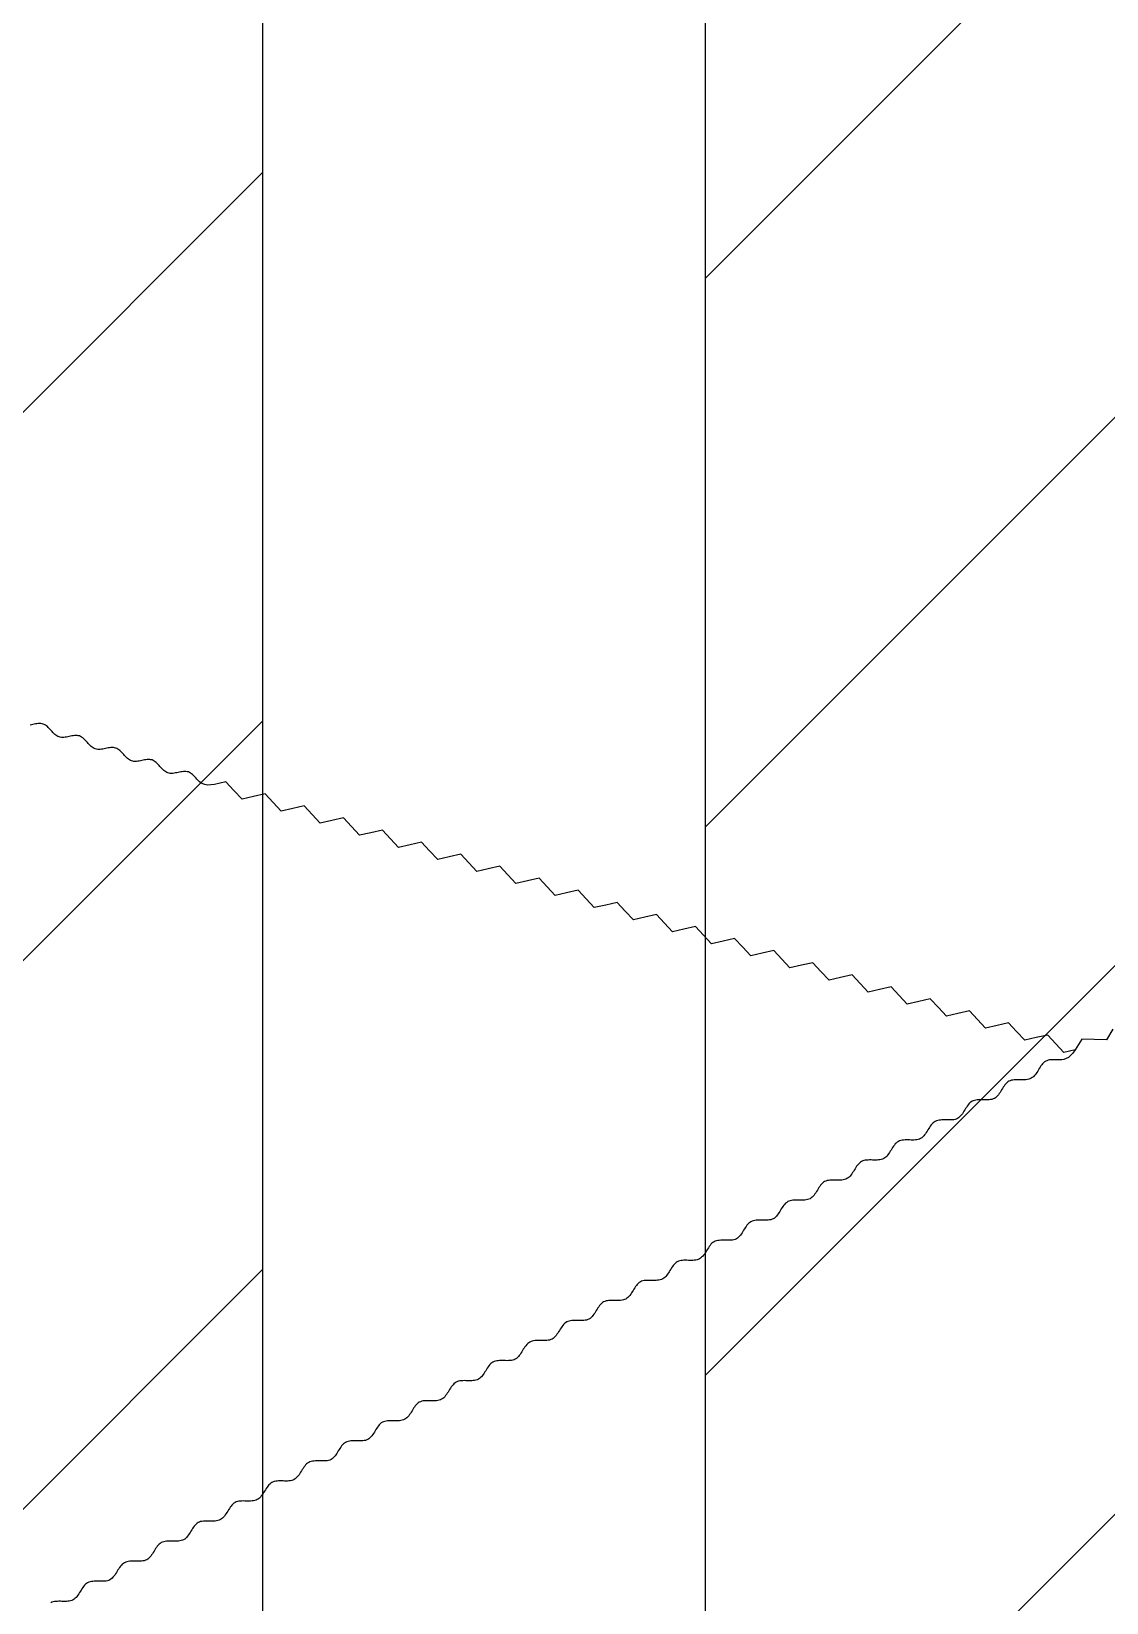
# Model space of a CAD drawing. Header units: metres. Extents: x 511779 to 512620, y 196282 to 196876.
# Drawn here: x 512560.16 to 512563.63, y 196415.15 to 196420.21 of the extents above; entities that cross this region are included whole.
import ezdxf

# ---------------------------------------------------------------- set-up
doc = ezdxf.new("R2010")
doc.units = ezdxf.units.M
doc.header["$MEASUREMENT"] = 0
doc.layers.get('0').update_dxf_attribs({"linetype": 'CONTINUOUS'})
doc.layers.add('KOP', color=7, linetype='CONTINUOUS')
doc.layers.add('sungai', color=45, linetype='CONTINUOUS')

msp = doc.modelspace()

# ---------------------------------------------------------------- hatches: boundary and pattern name
at = {"layer": 'KOP', "ltscale": 0.5}
h = msp.add_hatch(dxfattribs=at)
h.set_pattern_fill('ANSI31', color=1, scale=10, style=0)
h.set_pattern_definition([(45, (71.4876, 0), (-0.8838834765, 0.8838834765), [])])
edge = h.paths.add_edge_path(flags=16)
edge.add_arc((512532.4233, 196433.4781), 3.057, 0, 360)
h.paths.add_polyline_path([(512523.8585, 196440.9504), (512543.8085, 196440.9504), (512543.8085, 196423.8504), (512523.8585, 196423.8504)])
h.paths.add_polyline_path([(512542.3835, 196440.9504), (512562.3335, 196440.9504), (512562.3335, 196423.8504), (512542.3835, 196423.8504)])
edge = h.paths.add_edge_path(flags=16)
edge.add_arc((512551.9548, 196433.4781), 3.057, 0, 360)
h.paths.add_polyline_path([(512560.9085, 196440.9504), (512580.8585, 196440.9504), (512580.8585, 196423.8504), (512560.9085, 196423.8504)])
edge = h.paths.add_edge_path(flags=16)
edge.add_arc((512570.1256, 196433.4781), 3.057, 0, 360)
h.paths.add_polyline_path([(512579.4335, 196425.2754), (512599.3835, 196425.2754), (512599.3835, 196408.1754), (512579.4335, 196408.1754)])
edge = h.paths.add_edge_path(flags=16)
edge.add_arc((512589.1438, 196417.6648), 3.057, 0, 360)
h.paths.add_polyline_path([(512560.9085, 196425.2754), (512580.8585, 196425.2754), (512580.8585, 196408.1754), (512560.9085, 196408.1754)])
h.paths.add_polyline_path([(512542.3835, 196425.2754), (512562.3335, 196425.2754), (512562.3335, 196408.1754), (512542.3835, 196408.1754)])
h.paths.add_polyline_path([(512523.8585, 196425.2754), (512543.8085, 196425.2754), (512543.8085, 196408.1754), (512523.8585, 196408.1754)])
h.paths.add_polyline_path([(512505.3335, 196425.2754), (512525.2835, 196425.2754), (512525.2835, 196408.1754), (512505.3335, 196408.1754)])
h.paths.add_polyline_path([(512523.8585, 196409.6004), (512543.8085, 196409.6004), (512543.8085, 196392.5004), (512523.8585, 196392.5004)])
h.paths.add_polyline_path([(512505.3335, 196409.6004), (512525.2835, 196409.6004), (512525.2835, 196392.5004), (512505.3335, 196392.5004)])
h.paths.add_polyline_path([(512542.3835, 196409.6004), (512562.3335, 196409.6004), (512562.3335, 196392.5004), (512542.3835, 196392.5004)])
h.paths.add_polyline_path([(512560.9085, 196409.6004), (512580.8585, 196409.6004), (512580.8585, 196392.5004), (512560.9085, 196392.5004)])
h.paths.add_polyline_path([(512579.4335, 196409.6004), (512599.3835, 196409.6004), (512599.3835, 196392.5004), (512579.4335, 196392.5004)])
h.paths.add_polyline_path([(512597.9585, 196393.9254), (512617.9085, 196393.9254), (512617.9085, 196376.8254), (512597.9585, 196376.8254)])
h.paths.add_polyline_path([(512579.4335, 196393.9254), (512599.3835, 196393.9254), (512599.3835, 196376.8254), (512579.4335, 196376.8254)])
h.paths.add_polyline_path([(512560.9085, 196393.9254), (512580.8585, 196393.9254), (512580.8585, 196376.8254), (512560.9085, 196376.8254)])
h.paths.add_polyline_path([(512542.3835, 196393.9254), (512562.3335, 196393.9254), (512562.3335, 196376.8254), (512542.3835, 196376.8254)])
h.paths.add_polyline_path([(512523.8585, 196393.9254), (512543.8085, 196393.9254), (512543.8085, 196376.8254), (512523.8585, 196376.8254)])
edge = h.paths.add_edge_path(flags=16)
edge.add_arc((512571.0155, 196385.1874), 3.057, 0, 360)
edge = h.paths.add_edge_path(flags=16)
edge.add_arc((512551.7902, 196384.481), 3.057, 0, 360)
edge = h.paths.add_edge_path(flags=16)
edge.add_arc((512532.9877, 196384.481), 3.057, 0, 360)
edge = h.paths.add_edge_path(flags=16)
edge.add_arc((512533.8992, 196400.4208), 3.057, 0, 360)
edge = h.paths.add_edge_path(flags=16)
edge.add_arc((512514.3971, 196399.6911), 3.057, 0, 360)
edge = h.paths.add_edge_path(flags=16)
edge.add_arc((512515.1553, 196416.9261), 3.057, 0, 360)
edge = h.paths.add_edge_path(flags=16)
edge.add_arc((512533.5705, 196417.021), 3.057, 0, 360)
edge = h.paths.add_edge_path(flags=16)
edge.add_arc((512552.1483, 196417.1058), 3.057, 0, 360)
edge = h.paths.add_edge_path(flags=16)
edge.add_arc((512552.9492, 196400.5565), 3.057, 0, 360)
edge = h.paths.add_edge_path(flags=16)
edge.add_arc((512570.3514, 196400.5565), 3.057, 0, 360)
edge = h.paths.add_edge_path(flags=16)
edge.add_arc((512570.2939, 196416.8525), 3.057, 0, 360)
edge = h.paths.add_edge_path(flags=16)
edge.add_arc((512589.2652, 196401.2038), 3.057, 0, 360)
edge = h.paths.add_edge_path(flags=16)
edge.add_arc((512589.7985, 196384.821), 3.057, 0, 360)
edge = h.paths.add_edge_path(flags=16)
edge.add_arc((512608.2133, 196384.9436), 3.057, 0, 360)

# ---------------------------------------------------------------- linework, layer by layer
at = {"color": 5, "linetype": 'Continuous', "lineweight": -3}
for points in [[(512542.3835, 196425.2754), (512562.3335, 196425.2754), (512562.3335, 196408.1754), (512542.3835, 196408.1754)], [(512560.9085, 196425.2754), (512580.8585, 196425.2754), (512580.8585, 196408.1754), (512560.9085, 196408.1754)]]:
    msp.add_lwpolyline(points, close=True, dxfattribs=at)
at = {"layer": 'sungai', "color": 43, "lineweight": -3, "ltscale": 30}
for points in [[(512560.7522, 196417.7875), (512560.7402, 196417.7857), (512560.7301, 196417.7855), (512560.7216, 196417.7868), (512560.7146, 196417.7892), (512560.7087, 196417.7924), (512560.7038, 196417.7962), (512560.6995, 196417.8004), (512560.6957, 196417.8046), (512560.6921, 196417.8086), (512560.6886, 196417.8124), (512560.6852, 196417.8159), (512560.6819, 196417.8191), (512560.6786, 196417.8219), (512560.6752, 196417.8243), (512560.6718, 196417.8262), (512560.6682, 196417.8277), (512560.6645, 196417.8286), (512560.6606, 196417.8291), (512560.6565, 196417.8292), (512560.6524, 196417.829), (512560.6482, 196417.8285), (512560.6439, 196417.8278), (512560.6396, 196417.827), (512560.6352, 196417.8261), (512560.6309, 196417.8252), (512560.6266, 196417.8244), (512560.6223, 196417.8237), (512560.6181, 196417.8232), (512560.6139, 196417.8229), (512560.6099, 196417.823), (512560.606, 196417.8235), (512560.6023, 196417.8245), (512560.5987, 196417.8259), (512560.5953, 196417.8279), (512560.592, 196417.8302), (512560.5888, 196417.8328), (512560.5857, 196417.8357), (512560.5827, 196417.8389), (512560.5797, 196417.8421), (512560.5768, 196417.8454), (512560.5738, 196417.8487), (512560.5708, 196417.8519), (512560.5678, 196417.8551), (512560.5647, 196417.858), (512560.5615, 196417.8606), (512560.5582, 196417.8629), (512560.5548, 196417.8649), (512560.5512, 196417.8663), (512560.5475, 196417.8673), (512560.5436, 196417.8678), (512560.5396, 196417.8679), (512560.5354, 196417.8676), (512560.5312, 196417.8671), (512560.5269, 196417.8664), (512560.5226, 196417.8656), (512560.5183, 196417.8647), (512560.5139, 196417.8638), (512560.5096, 196417.863), (512560.5053, 196417.8623), (512560.5011, 196417.8618), (512560.497, 196417.8616), (512560.4929, 196417.8617), (512560.489, 196417.8622), (512560.4853, 196417.8631), (512560.4817, 196417.8646), (512560.4783, 196417.8665), (512560.475, 196417.8688), (512560.4718, 196417.8715), (512560.4688, 196417.8744), (512560.4657, 196417.8775), (512560.4627, 196417.8807), (512560.4598, 196417.884), (512560.4568, 196417.8873), (512560.4538, 196417.8906), (512560.4508, 196417.8937), (512560.4477, 196417.8966), (512560.4445, 196417.8992), (512560.4412, 196417.9016), (512560.4378, 196417.9035), (512560.4343, 196417.9049), (512560.4305, 196417.9059), (512560.4266, 196417.9064), (512560.4226, 196417.9065), (512560.4185, 196417.9062), (512560.4143, 196417.9058), (512560.41, 196417.9051), (512560.4056, 196417.9042), (512560.4013, 196417.9033), (512560.3969, 196417.9024), (512560.3926, 196417.9016), (512560.3883, 196417.9009), (512560.3841, 196417.9004), (512560.38, 196417.9002), (512560.376, 196417.9003), (512560.3721, 196417.9008), (512560.3683, 196417.9017), (512560.3648, 196417.9032), (512560.3613, 196417.9051), (512560.3581, 196417.9074), (512560.3549, 196417.9101), (512560.3518, 196417.913), (512560.3488, 196417.9161), (512560.3458, 196417.9193), (512560.3428, 196417.9227), (512560.3398, 196417.926), (512560.3369, 196417.9292), (512560.3338, 196417.9323), (512560.3307, 196417.9352), (512560.3276, 196417.9379), (512560.3243, 196417.9402), (512560.3209, 196417.9421), (512560.3173, 196417.9436), (512560.3135, 196417.9445), (512560.3097, 196417.945), (512560.3056, 196417.9451), (512560.3015, 196417.9449), (512560.2973, 196417.9444), (512560.293, 196417.9437), (512560.2887, 196417.9429), (512560.2843, 196417.942), (512560.28, 196417.9411), (512560.2756, 196417.9402), (512560.2714, 196417.9395), (512560.2671, 196417.9391), (512560.263, 196417.9388), (512560.259, 196417.9389), (512560.2551, 196417.9394), (512560.2514, 196417.9404), (512560.2478, 196417.9418), (512560.2444, 196417.9437), (512560.2411, 196417.9461), (512560.2379, 196417.9487), (512560.2348, 196417.9516), (512560.2318, 196417.9547), (512560.2288, 196417.958), (512560.2258, 196417.9613), (512560.2229, 196417.9646), (512560.2199, 196417.9678), (512560.2169, 196417.9709), (512560.2138, 196417.9738), (512560.2106, 196417.9765), (512560.2073, 196417.9788), (512560.2039, 196417.9807), (512560.2003, 196417.9822), (512560.1966, 196417.9831), (512560.1927, 196417.9836), (512560.1887, 196417.9837), (512560.1845, 196417.9835), (512560.1803, 196417.983), (512560.176, 196417.9823), (512560.1717, 196417.9815), (512560.1674, 196417.9806), (512560.163, 196417.9797), (512560.1587, 196417.9789)], [(512563.6477, 196416.9986), (512563.627, 196416.9646), (512563.5872, 196416.9656), (512563.5475, 196416.9665), (512563.5268, 196416.9325), (512563.4897, 196416.924), (512563.4638, 196416.952), (512563.4378, 196416.9799), (512563.4007, 196416.9714), (512563.3636, 196416.9629), (512563.3376, 196416.9908), (512563.3117, 196417.0187), (512563.2746, 196417.0102), (512563.2374, 196417.0018), (512563.2115, 196417.0297), (512563.1856, 196417.0576), (512563.1485, 196417.0491), (512563.1113, 196417.0406), (512563.0854, 196417.0685), (512563.0595, 196417.0965), (512563.0223, 196417.088), (512562.9852, 196417.0795), (512562.9593, 196417.1074), (512562.9334, 196417.1353), (512562.8962, 196417.1268), (512562.8591, 196417.1183), (512562.8332, 196417.1463), (512562.8072, 196417.1742), (512562.7701, 196417.1657), (512562.733, 196417.1572), (512562.707, 196417.1851), (512562.6811, 196417.213), (512562.644, 196417.2046), (512562.6068, 196417.1961), (512562.5809, 196417.224), (512562.555, 196417.2519), (512562.5179, 196417.2434), (512562.4807, 196417.2349), (512562.4548, 196417.2628), (512562.4289, 196417.2908), (512562.3917, 196417.2823), (512562.3546, 196417.2738), (512562.3287, 196417.3017), (512562.3028, 196417.3296), (512562.2656, 196417.3211), (512562.2285, 196417.3126), (512562.2026, 196417.3406), (512562.1766, 196417.3685), (512562.1395, 196417.36), (512562.1024, 196417.3515), (512562.0765, 196417.3794), (512562.0505, 196417.4073), (512562.0134, 196417.3989), (512561.9763, 196417.3904), (512561.9503, 196417.4183), (512561.9244, 196417.4462), (512561.8873, 196417.4377), (512561.8501, 196417.4292), (512561.8242, 196417.4571), (512561.7983, 196417.4851), (512561.7612, 196417.4766), (512561.724, 196417.4681), (512561.6981, 196417.496), (512561.6722, 196417.5239), (512561.635, 196417.5154), (512561.5979, 196417.5069), (512561.572, 196417.5349), (512561.5461, 196417.5628), (512561.5089, 196417.5543), (512561.4718, 196417.5458), (512561.4459, 196417.5737), (512561.4199, 196417.6016), (512561.3828, 196417.5932), (512561.3457, 196417.5847), (512561.3197, 196417.6126), (512561.2938, 196417.6405), (512561.2567, 196417.632), (512561.2195, 196417.6235), (512561.1936, 196417.6514), (512561.1677, 196417.6794), (512561.1306, 196417.6709), (512561.0934, 196417.6624), (512561.0675, 196417.6903), (512561.0416, 196417.7182), (512561.0044, 196417.7097), (512560.9673, 196417.7012), (512560.9414, 196417.7292), (512560.9155, 196417.7571), (512560.8783, 196417.7486), (512560.8412, 196417.7401), (512560.8153, 196417.768), (512560.7893, 196417.7959), (512560.7522, 196417.7875)], [(512563.5268, 196416.9325), (512563.5192, 196416.9216), (512563.5117, 196416.9134), (512563.5044, 196416.9075), (512563.4972, 196416.9037), (512563.4902, 196416.9014), (512563.4834, 196416.9003), (512563.4769, 196416.9), (512563.4707, 196416.9001), (512563.4647, 196416.9003), (512563.4591, 196416.9003), (512563.4538, 196416.9002), (512563.4487, 196416.9), (512563.444, 196416.8994), (512563.4395, 196416.8985), (512563.4354, 196416.8972), (512563.4315, 196416.8955), (512563.4279, 196416.8932), (512563.4246, 196416.8904), (512563.4215, 196416.8873), (512563.4186, 196416.8838), (512563.4158, 196416.8801), (512563.4132, 196416.8761), (512563.4106, 196416.872), (512563.408, 196416.8679), (512563.4055, 196416.8637), (512563.4029, 196416.8596), (512563.4002, 196416.8557), (512563.3975, 196416.8519), (512563.3946, 196416.8485), (512563.3915, 196416.8453), (512563.3881, 196416.8426), (512563.3846, 196416.8403), (512563.3807, 196416.8385), (512563.3766, 196416.8372), (512563.3723, 196416.8363), (512563.3678, 196416.8358), (512563.3631, 196416.8355), (512563.3584, 196416.8354), (512563.3535, 196416.8354), (512563.3487, 196416.8356), (512563.3438, 196416.8357), (512563.339, 196416.8357), (512563.3342, 196416.8356), (512563.3295, 196416.8353), (512563.325, 196416.8348), (512563.3207, 196416.8339), (512563.3166, 196416.8326), (512563.3127, 196416.8308), (512563.3092, 196416.8285), (512563.3059, 196416.8258), (512563.3028, 196416.8226), (512563.2998, 196416.8192), (512563.2971, 196416.8154), (512563.2944, 196416.8115), (512563.2918, 196416.8074), (512563.2893, 196416.8032), (512563.2867, 196416.7991), (512563.2841, 196416.795), (512563.2815, 196416.791), (512563.2787, 196416.7873), (512563.2758, 196416.7838), (512563.2727, 196416.7807), (512563.2694, 196416.7779), (512563.2658, 196416.7756), (512563.262, 196416.7739), (512563.2578, 196416.7726), (512563.2535, 196416.7717), (512563.249, 196416.7711), (512563.2444, 196416.7708), (512563.2396, 196416.7707), (512563.2348, 196416.7708), (512563.2299, 196416.7709), (512563.225, 196416.771), (512563.2202, 196416.7711), (512563.2154, 196416.771), (512563.2108, 196416.7707), (512563.2063, 196416.7701), (512563.2019, 196416.7692), (512563.1978, 196416.7679), (512563.194, 196416.7662), (512563.1904, 196416.7639), (512563.1871, 196416.7611), (512563.184, 196416.758), (512563.1811, 196416.7545), (512563.1783, 196416.7508), (512563.1756, 196416.7468), (512563.1731, 196416.7427), (512563.1705, 196416.7386), (512563.168, 196416.7344), (512563.1654, 196416.7303), (512563.1627, 196416.7264), (512563.1599, 196416.7226), (512563.157, 196416.7192), (512563.1539, 196416.716), (512563.1506, 196416.7133), (512563.147, 196416.711), (512563.1432, 196416.7092), (512563.1391, 196416.7079), (512563.1348, 196416.707), (512563.1302, 196416.7065), (512563.1256, 196416.7062), (512563.1208, 196416.7061), (512563.116, 196416.7061), (512563.1111, 196416.7063), (512563.1063, 196416.7064), (512563.1014, 196416.7064), (512563.0967, 196416.7063), (512563.092, 196416.706), (512563.0875, 196416.7055), (512563.0832, 196416.7046), (512563.0791, 196416.7033), (512563.0752, 196416.7015), (512563.0716, 196416.6992), (512563.0683, 196416.6965), (512563.0652, 196416.6934), (512563.0623, 196416.6899), (512563.0595, 196416.6861), (512563.0569, 196416.6822), (512563.0543, 196416.6781), (512563.0517, 196416.6739), (512563.0492, 196416.6698), (512563.0466, 196416.6657), (512563.0439, 196416.6617), (512563.0412, 196416.658), (512563.0383, 196416.6545), (512563.0352, 196416.6514), (512563.0318, 196416.6486), (512563.0283, 196416.6463), (512563.0244, 196416.6446), (512563.0203, 196416.6433), (512563.016, 196416.6424), (512563.0115, 196416.6418), (512563.0068, 196416.6415), (512563.0021, 196416.6415), (512562.9972, 196416.6415), (512562.9924, 196416.6416), (512562.9875, 196416.6417), (512562.9826, 196416.6418), (512562.9779, 196416.6417), (512562.9732, 196416.6414), (512562.9687, 196416.6408), (512562.9644, 196416.6399), (512562.9603, 196416.6386), (512562.9564, 196416.6369), (512562.9529, 196416.6346), (512562.9496, 196416.6318), (512562.9465, 196416.6287), (512562.9435, 196416.6252), (512562.9408, 196416.6215), (512562.9381, 196416.6175), (512562.9355, 196416.6134), (512562.933, 196416.6093), (512562.9304, 196416.6051), (512562.9278, 196416.601), (512562.9252, 196416.5971), (512562.9224, 196416.5933), (512562.9195, 196416.5899), (512562.9164, 196416.5867), (512562.9131, 196416.584), (512562.9095, 196416.5817), (512562.9056, 196416.5799), (512562.9015, 196416.5786), (512562.8972, 196416.5777), (512562.8927, 196416.5772), (512562.8881, 196416.5769), (512562.8833, 196416.5768), (512562.8785, 196416.5768), (512562.8736, 196416.577), (512562.8687, 196416.5771), (512562.8639, 196416.5771), (512562.8591, 196416.577), (512562.8545, 196416.5767), (512562.85, 196416.5762), (512562.8456, 196416.5753), (512562.8415, 196416.574), (512562.8377, 196416.5722), (512562.8341, 196416.5699), (512562.8308, 196416.5672), (512562.8277, 196416.5641), (512562.8248, 196416.5606), (512562.822, 196416.5568), (512562.8193, 196416.5529), (512562.8168, 196416.5488), (512562.8142, 196416.5446), (512562.8117, 196416.5405), (512562.8091, 196416.5364), (512562.8064, 196416.5324), (512562.8036, 196416.5287), (512562.8007, 196416.5252), (512562.7976, 196416.5221), (512562.7943, 196416.5193), (512562.7907, 196416.517), (512562.7869, 196416.5153), (512562.7828, 196416.514), (512562.7784, 196416.5131), (512562.7739, 196416.5125), (512562.7693, 196416.5122), (512562.7645, 196416.5122), (512562.7597, 196416.5122), (512562.7548, 196416.5123), (512562.7499, 196416.5124), (512562.7451, 196416.5125), (512562.7403, 196416.5124), (512562.7357, 196416.5121), (512562.7312, 196416.5115), (512562.7269, 196416.5106), (512562.7228, 196416.5093), (512562.7189, 196416.5076), (512562.7153, 196416.5053), (512562.712, 196416.5026), (512562.7089, 196416.4994), (512562.706, 196416.4959), (512562.7032, 196416.4922), (512562.7006, 196416.4882), (512562.698, 196416.4841), (512562.6954, 196416.48), (512562.6929, 196416.4758), (512562.6903, 196416.4717), (512562.6876, 196416.4678), (512562.6849, 196416.464), (512562.682, 196416.4606), (512562.6789, 196416.4574), (512562.6755, 196416.4547), (512562.672, 196416.4524), (512562.6681, 196416.4506), (512562.664, 196416.4493), (512562.6597, 196416.4484), (512562.6552, 196416.4479), (512562.6505, 196416.4476), (512562.6458, 196416.4475), (512562.6409, 196416.4475), (512562.636, 196416.4477), (512562.6312, 196416.4478), (512562.6263, 196416.4478), (512562.6216, 196416.4477), (512562.6169, 196416.4474), (512562.6124, 196416.4469), (512562.6081, 196416.446), (512562.604, 196416.4447), (512562.6001, 196416.4429), (512562.5966, 196416.4406), (512562.5932, 196416.4379), (512562.5902, 196416.4348), (512562.5872, 196416.4313), (512562.5845, 196416.4275), (512562.5818, 196416.4236), (512562.5792, 196416.4195), (512562.5767, 196416.4153), (512562.5741, 196416.4112), (512562.5715, 196416.4071), (512562.5689, 196416.4031), (512562.5661, 196416.3994), (512562.5632, 196416.3959), (512562.5601, 196416.3928), (512562.5568, 196416.39), (512562.5532, 196416.3877), (512562.5493, 196416.386), (512562.5452, 196416.3847), (512562.5409, 196416.3838), (512562.5364, 196416.3832), (512562.5318, 196416.3829), (512562.527, 196416.3829), (512562.5222, 196416.3829), (512562.5173, 196416.383), (512562.5124, 196416.3831), (512562.5076, 196416.3832), (512562.5028, 196416.3831), (512562.4982, 196416.3828), (512562.4937, 196416.3822), (512562.4893, 196416.3813), (512562.4852, 196416.38), (512562.4814, 196416.3783), (512562.4778, 196416.376), (512562.4745, 196416.3733), (512562.4714, 196416.3701), (512562.4685, 196416.3666), (512562.4657, 196416.3629), (512562.463, 196416.3589), (512562.4604, 196416.3548), (512562.4579, 196416.3507), (512562.4553, 196416.3465), (512562.4528, 196416.3424), (512562.4501, 196416.3385), (512562.4473, 196416.3347), (512562.4444, 196416.3313), (512562.4413, 196416.3281), (512562.438, 196416.3254), (512562.4344, 196416.3231), (512562.4306, 196416.3213), (512562.4265, 196416.32), (512562.4221, 196416.3191), (512562.4176, 196416.3186), (512562.413, 196416.3183), (512562.4082, 196416.3182), (512562.4034, 196416.3182), (512562.3985, 196416.3184), (512562.3936, 196416.3185), (512562.3888, 196416.3185), (512562.384, 196416.3184), (512562.3794, 196416.3181), (512562.3749, 196416.3176), (512562.3706, 196416.3167), (512562.3665, 196416.3154), (512562.3626, 196416.3136), (512562.359, 196416.3114), (512562.3557, 196416.3086), (512562.3526, 196416.3055), (512562.3497, 196416.302), (512562.3469, 196416.2982), (512562.3443, 196416.2943), (512562.3417, 196416.2902), (512562.3391, 196416.286), (512562.3366, 196416.2819), (512562.334, 196416.2778), (512562.3313, 196416.2738), (512562.3286, 196416.2701), (512562.3256, 196416.2666), (512562.3225, 196416.2635), (512562.3192, 196416.2607), (512562.3157, 196416.2584), (512562.3118, 196416.2567), (512562.3077, 196416.2554), (512562.3034, 196416.2545), (512562.2989, 196416.2539), (512562.2942, 196416.2536), (512562.2895, 196416.2536), (512562.2846, 196416.2536), (512562.2797, 196416.2537), (512562.2749, 196416.2538), (512562.27, 196416.2539), (512562.2653, 196416.2538), (512562.2606, 196416.2535), (512562.2561, 196416.2529), (512562.2518, 196416.252), (512562.2477, 196416.2507), (512562.2438, 196416.249), (512562.2403, 196416.2467), (512562.2369, 196416.244), (512562.2338, 196416.2408), (512562.2309, 196416.2373), (512562.2282, 196416.2336), (512562.2255, 196416.2296), (512562.2229, 196416.2255), (512562.2204, 196416.2214), (512562.2178, 196416.2172), (512562.2152, 196416.2132), (512562.2126, 196416.2092), (512562.2098, 196416.2055), (512562.2069, 196416.202), (512562.2038, 196416.1988), (512562.2005, 196416.1961), (512562.1969, 196416.1938), (512562.193, 196416.192), (512562.1889, 196416.1907), (512562.1846, 196416.1898), (512562.1801, 196416.1893), (512562.1754, 196416.189), (512562.1707, 196416.1889), (512562.1658, 196416.189), (512562.161, 196416.1891), (512562.1561, 196416.1892), (512562.1513, 196416.1892), (512562.1465, 196416.1891), (512562.1419, 196416.1888), (512562.1373, 196416.1883), (512562.133, 196416.1874), (512562.1289, 196416.1861), (512562.1251, 196416.1843), (512562.1215, 196416.1821), (512562.1182, 196416.1793), (512562.1151, 196416.1762), (512562.1122, 196416.1727), (512562.1094, 196416.1689), (512562.1067, 196416.165), (512562.1041, 196416.1609), (512562.1016, 196416.1567), (512562.099, 196416.1526), (512562.0965, 196416.1485), (512562.0938, 196416.1446), (512562.091, 196416.1408), (512562.0881, 196416.1373), (512562.085, 196416.1342), (512562.0817, 196416.1314), (512562.0781, 196416.1291), (512562.0743, 196416.1274), (512562.0702, 196416.1261), (512562.0658, 196416.1252), (512562.0613, 196416.1246), (512562.0567, 196416.1243), (512562.0519, 196416.1243), (512562.0471, 196416.1243), (512562.0422, 196416.1244), (512562.0373, 196416.1245), (512562.0325, 196416.1246), (512562.0277, 196416.1245), (512562.0231, 196416.1242), (512562.0186, 196416.1236), (512562.0143, 196416.1227), (512562.0101, 196416.1214), (512562.0063, 196416.1197), (512562.0027, 196416.1174), (512561.9994, 196416.1147), (512561.9963, 196416.1115), (512561.9934, 196416.108), (512561.9906, 196416.1043), (512561.988, 196416.1003), (512561.9854, 196416.0962), (512561.9828, 196416.0921), (512561.9803, 196416.0879), (512561.9777, 196416.0839), (512561.975, 196416.0799), (512561.9723, 196416.0762), (512561.9693, 196416.0727), (512561.9662, 196416.0695), (512561.9629, 196416.0668), (512561.9594, 196416.0645), (512561.9555, 196416.0627), (512561.9514, 196416.0614), (512561.9471, 196416.0605), (512561.9426, 196416.06), (512561.9379, 196416.0597), (512561.9331, 196416.0596), (512561.9283, 196416.0597), (512561.9234, 196416.0598), (512561.9186, 196416.0599), (512561.9137, 196416.0599), (512561.909, 196416.0598), (512561.9043, 196416.0595), (512561.8998, 196416.059), (512561.8955, 196416.0581), (512561.8914, 196416.0568), (512561.8875, 196416.055), (512561.884, 196416.0528), (512561.8806, 196416.05), (512561.8775, 196416.0469), (512561.8746, 196416.0434), (512561.8719, 196416.0396), (512561.8692, 196416.0357), (512561.8666, 196416.0316), (512561.8641, 196416.0274), (512561.8615, 196416.0233), (512561.8589, 196416.0192), (512561.8563, 196416.0153), (512561.8535, 196416.0115), (512561.8506, 196416.008), (512561.8475, 196416.0049), (512561.8442, 196416.0021), (512561.8406, 196415.9999), (512561.8367, 196415.9981), (512561.8326, 196415.9968), (512561.8283, 196415.9959), (512561.8238, 196415.9953), (512561.8191, 196415.9951), (512561.8144, 196415.995), (512561.8095, 196415.995), (512561.8047, 196415.9951), (512561.7998, 196415.9952), (512561.795, 196415.9953), (512561.7902, 196415.9952), (512561.7855, 196415.9949), (512561.781, 196415.9943), (512561.7767, 196415.9934), (512561.7726, 196415.9921), (512561.7688, 196415.9904), (512561.7652, 196415.9881), (512561.7619, 196415.9854), (512561.7588, 196415.9822), (512561.7559, 196415.9787), (512561.7531, 196415.975), (512561.7504, 196415.971), (512561.7478, 196415.9669), (512561.7453, 196415.9628), (512561.7427, 196415.9586), (512561.7401, 196415.9546), (512561.7375, 196415.9506), (512561.7347, 196415.9469), (512561.7318, 196415.9434), (512561.7287, 196415.9402), (512561.7254, 196415.9375), (512561.7218, 196415.9352), (512561.718, 196415.9334), (512561.7139, 196415.9321), (512561.7095, 196415.9312), (512561.705, 196415.9307), (512561.7004, 196415.9304), (512561.6956, 196415.9303), (512561.6908, 196415.9304), (512561.6859, 196415.9305), (512561.681, 196415.9306), (512561.6762, 196415.9306), (512561.6714, 196415.9305), (512561.6668, 196415.9302), (512561.6623, 196415.9297), (512561.6579, 196415.9288), (512561.6538, 196415.9275), (512561.65, 196415.9257), (512561.6464, 196415.9235), (512561.6431, 196415.9207), (512561.64, 196415.9176), (512561.6371, 196415.9141), (512561.6343, 196415.9103), (512561.6317, 196415.9064), (512561.6291, 196415.9023), (512561.6265, 196415.8981), (512561.624, 196415.894), (512561.6214, 196415.8899), (512561.6187, 196415.886), (512561.6159, 196415.8822), (512561.613, 196415.8787), (512561.6099, 196415.8756), (512561.6066, 196415.8728), (512561.603, 196415.8706), (512561.5992, 196415.8688), (512561.5951, 196415.8675), (512561.5908, 196415.8666), (512561.5863, 196415.866), (512561.5816, 196415.8658), (512561.5768, 196415.8657), (512561.572, 196415.8657), (512561.5671, 196415.8658), (512561.5623, 196415.8659), (512561.5574, 196415.866), (512561.5527, 196415.8659), (512561.548, 196415.8656), (512561.5435, 196415.865), (512561.5392, 196415.8641), (512561.5351, 196415.8628), (512561.5312, 196415.8611), (512561.5276, 196415.8588), (512561.5243, 196415.8561), (512561.5212, 196415.8529), (512561.5183, 196415.8494), (512561.5155, 196415.8457), (512561.5129, 196415.8417), (512561.5103, 196415.8376), (512561.5077, 196415.8335), (512561.5052, 196415.8293), (512561.5026, 196415.8253), (512561.5, 196415.8213), (512561.4972, 196415.8176), (512561.4943, 196415.8141), (512561.4912, 196415.8109), (512561.4879, 196415.8082), (512561.4843, 196415.8059), (512561.4804, 196415.8041), (512561.4763, 196415.8028), (512561.472, 196415.802), (512561.4675, 196415.8014), (512561.4628, 196415.8011), (512561.4581, 196415.801), (512561.4532, 196415.8011), (512561.4484, 196415.8012), (512561.4435, 196415.8013), (512561.4387, 196415.8013), (512561.4339, 196415.8012), (512561.4292, 196415.8009), (512561.4247, 196415.8004), (512561.4204, 196415.7995), (512561.4163, 196415.7982), (512561.4125, 196415.7964), (512561.4089, 196415.7942), (512561.4056, 196415.7914), (512561.4025, 196415.7883), (512561.3995, 196415.7848), (512561.3968, 196415.781), (512561.3941, 196415.7771), (512561.3915, 196415.773), (512561.389, 196415.7688), (512561.3864, 196415.7647), (512561.3838, 196415.7606), (512561.3812, 196415.7567), (512561.3784, 196415.7529), (512561.3755, 196415.7494), (512561.3724, 196415.7463), (512561.3691, 196415.7435), (512561.3655, 196415.7413), (512561.3617, 196415.7395), (512561.3576, 196415.7382), (512561.3532, 196415.7373), (512561.3487, 196415.7367), (512561.3441, 196415.7365), (512561.3393, 196415.7364), (512561.3345, 196415.7364), (512561.3296, 196415.7365), (512561.3247, 196415.7366), (512561.3199, 196415.7367), (512561.3151, 196415.7366), (512561.3105, 196415.7363), (512561.306, 196415.7357), (512561.3016, 196415.7348), (512561.2975, 196415.7336), (512561.2937, 196415.7318), (512561.2901, 196415.7295), (512561.2868, 196415.7268), (512561.2837, 196415.7236), (512561.2808, 196415.7201), (512561.278, 196415.7164), (512561.2754, 196415.7124), (512561.2728, 196415.7083), (512561.2702, 196415.7042), (512561.2677, 196415.7), (512561.2651, 196415.696), (512561.2624, 196415.692), (512561.2596, 196415.6883), (512561.2567, 196415.6848), (512561.2536, 196415.6816), (512561.2503, 196415.6789), (512561.2467, 196415.6766), (512561.2429, 196415.6748), (512561.2388, 196415.6735), (512561.2345, 196415.6727), (512561.23, 196415.6721), (512561.2253, 196415.6718), (512561.2205, 196415.6717), (512561.2157, 196415.6718), (512561.2108, 196415.6719), (512561.206, 196415.672), (512561.2011, 196415.672), (512561.1964, 196415.6719), (512561.1917, 196415.6716), (512561.1872, 196415.6711), (512561.1829, 196415.6702), (512561.1788, 196415.6689), (512561.1749, 196415.6671), (512561.1713, 196415.6649), (512561.168, 196415.6621), (512561.1649, 196415.659), (512561.162, 196415.6555), (512561.1592, 196415.6517), (512561.1566, 196415.6478), (512561.154, 196415.6437), (512561.1514, 196415.6395), (512561.1489, 196415.6354), (512561.1463, 196415.6313), (512561.1436, 196415.6274), (512561.1409, 196415.6236), (512561.138, 196415.6201), (512561.1349, 196415.617), (512561.1315, 196415.6142), (512561.128, 196415.612), (512561.1241, 196415.6102), (512561.12, 196415.6089), (512561.1157, 196415.608), (512561.1112, 196415.6074), (512561.1065, 196415.6072), (512561.1018, 196415.6071), (512561.0969, 196415.6071), (512561.0921, 196415.6072), (512561.0872, 196415.6073), (512561.0824, 196415.6074), (512561.0776, 196415.6073), (512561.0729, 196415.607), (512561.0684, 196415.6064), (512561.0641, 196415.6055), (512561.06, 196415.6043), (512561.0561, 196415.6025), (512561.0526, 196415.6002), (512561.0493, 196415.5975), (512561.0462, 196415.5943), (512561.0432, 196415.5908), (512561.0405, 196415.5871), (512561.0378, 196415.5831), (512561.0352, 196415.5791), (512561.0327, 196415.5749), (512561.0301, 196415.5707), (512561.0275, 196415.5667), (512561.0249, 196415.5627), (512561.0221, 196415.559), (512561.0192, 196415.5555), (512561.0161, 196415.5523), (512561.0128, 196415.5496), (512561.0092, 196415.5473), (512561.0054, 196415.5455), (512561.0012, 196415.5442), (512560.9969, 196415.5434), (512560.9924, 196415.5428), (512560.9878, 196415.5425), (512560.983, 196415.5424), (512560.9782, 196415.5425), (512560.9733, 196415.5426), (512560.9684, 196415.5427), (512560.9636, 196415.5427), (512560.9588, 196415.5426), (512560.9542, 196415.5424), (512560.9497, 196415.5418), (512560.9453, 196415.5409), (512560.9412, 196415.5396), (512560.9374, 196415.5378), (512560.9338, 196415.5356), (512560.9305, 196415.5328), (512560.9274, 196415.5297), (512560.9245, 196415.5262), (512560.9217, 196415.5224), (512560.919, 196415.5185), (512560.9165, 196415.5144), (512560.9139, 196415.5103), (512560.9114, 196415.5061), (512560.9088, 196415.502), (512560.9061, 196415.4981), (512560.9033, 196415.4943), (512560.9004, 196415.4908), (512560.8973, 196415.4877), (512560.894, 196415.4849), (512560.8904, 196415.4827), (512560.8866, 196415.4809), (512560.8825, 196415.4796), (512560.8782, 196415.4787), (512560.8736, 196415.4781), (512560.869, 196415.4779), (512560.8642, 196415.4778), (512560.8594, 196415.4778), (512560.8545, 196415.4779), (512560.8497, 196415.478), (512560.8448, 196415.4781), (512560.8401, 196415.478), (512560.8354, 196415.4777), (512560.8309, 196415.4771), (512560.8266, 196415.4762), (512560.8225, 196415.475), (512560.8186, 196415.4732), (512560.815, 196415.4709), (512560.8117, 196415.4682), (512560.8086, 196415.465), (512560.8057, 196415.4615), (512560.8029, 196415.4578), (512560.8003, 196415.4538), (512560.7977, 196415.4498), (512560.7951, 196415.4456), (512560.7926, 196415.4414), (512560.79, 196415.4374), (512560.7873, 196415.4334), (512560.7846, 196415.4297), (512560.7817, 196415.4262), (512560.7786, 196415.423), (512560.7752, 196415.4203), (512560.7717, 196415.418), (512560.7678, 196415.4162), (512560.7637, 196415.415), (512560.7594, 196415.4141), (512560.7549, 196415.4135), (512560.7502, 196415.4132), (512560.7455, 196415.4131), (512560.7406, 196415.4132), (512560.7358, 196415.4133), (512560.7309, 196415.4134), (512560.726, 196415.4134), (512560.7213, 196415.4133), (512560.7166, 196415.4131), (512560.7121, 196415.4125), (512560.7078, 196415.4116), (512560.7037, 196415.4103), (512560.6998, 196415.4085), (512560.6963, 196415.4063), (512560.693, 196415.4035), (512560.6899, 196415.4004), (512560.6869, 196415.3969), (512560.6842, 196415.3931), (512560.6815, 196415.3892), (512560.6789, 196415.3851), (512560.6764, 196415.381), (512560.6738, 196415.3768), (512560.6712, 196415.3727), (512560.6686, 196415.3688), (512560.6658, 196415.365), (512560.6629, 196415.3615), (512560.6598, 196415.3584), (512560.6565, 196415.3556), (512560.6529, 196415.3534), (512560.649, 196415.3516), (512560.6449, 196415.3503), (512560.6406, 196415.3494), (512560.6361, 196415.3489), (512560.6315, 196415.3486), (512560.6267, 196415.3485), (512560.6219, 196415.3485), (512560.617, 196415.3486), (512560.6121, 196415.3487), (512560.6073, 196415.3488), (512560.6025, 196415.3487), (512560.5979, 196415.3484), (512560.5934, 196415.3478), (512560.589, 196415.347), (512560.5849, 196415.3457), (512560.5811, 196415.3439), (512560.5775, 196415.3416), (512560.5742, 196415.3389), (512560.5711, 196415.3357), (512560.5682, 196415.3322), (512560.5654, 196415.3285), (512560.5627, 196415.3245), (512560.5602, 196415.3205), (512560.5576, 196415.3163), (512560.5551, 196415.3122), (512560.5525, 196415.3081), (512560.5498, 196415.3041), (512560.547, 196415.3004), (512560.5441, 196415.2969), (512560.541, 196415.2937), (512560.5377, 196415.291), (512560.5341, 196415.2887), (512560.5303, 196415.2869), (512560.5262, 196415.2857), (512560.5218, 196415.2848), (512560.5173, 196415.2842), (512560.5127, 196415.2839), (512560.5079, 196415.2838), (512560.5031, 196415.2839), (512560.4982, 196415.284), (512560.4933, 196415.2841), (512560.4885, 196415.2841), (512560.4837, 196415.284), (512560.4791, 196415.2838), (512560.4746, 196415.2832), (512560.4703, 196415.2823), (512560.4662, 196415.281), (512560.4623, 196415.2792), (512560.4587, 196415.277), (512560.4554, 196415.2742), (512560.4523, 196415.2711), (512560.4494, 196415.2676), (512560.4466, 196415.2638), (512560.444, 196415.2599), (512560.4414, 196415.2558), (512560.4388, 196415.2517), (512560.4363, 196415.2475), (512560.4337, 196415.2434), (512560.431, 196415.2395), (512560.4283, 196415.2357), (512560.4253, 196415.2322), (512560.4223, 196415.2291), (512560.4189, 196415.2263), (512560.4154, 196415.2241), (512560.4115, 196415.2223), (512560.4074, 196415.221), (512560.4031, 196415.2201), (512560.3986, 196415.2196), (512560.3939, 196415.2193), (512560.3892, 196415.2192), (512560.3843, 196415.2192), (512560.3794, 196415.2193), (512560.3746, 196415.2194), (512560.3697, 196415.2195), (512560.365, 196415.2194), (512560.3603, 196415.2191), (512560.3558, 196415.2185), (512560.3515, 196415.2177), (512560.3474, 196415.2164), (512560.3435, 196415.2146), (512560.34, 196415.2123), (512560.3366, 196415.2096), (512560.3335, 196415.2064), (512560.3306, 196415.2029), (512560.3279, 196415.1992), (512560.3252, 196415.1952), (512560.3226, 196415.1912), (512560.3201, 196415.187), (512560.3175, 196415.1829), (512560.3149, 196415.1788), (512560.3123, 196415.1748), (512560.3095, 196415.1711), (512560.3066, 196415.1676), (512560.3035, 196415.1644), (512560.3002, 196415.1617), (512560.2966, 196415.1594), (512560.2927, 196415.1577), (512560.2886, 196415.1564), (512560.2843, 196415.1555), (512560.2798, 196415.1549), (512560.2751, 196415.1546), (512560.2704, 196415.1545), (512560.2656, 196415.1546), (512560.2607, 196415.1547), (512560.2558, 196415.1548), (512560.251, 196415.1548), (512560.2462, 196415.1547), (512560.2416, 196415.1545), (512560.237, 196415.1539), (512560.2327, 196415.153), (512560.2286, 196415.1517), (512560.2248, 196415.1499)]]:
    msp.add_lwpolyline(points, dxfattribs=at)

doc.saveas('drawing.dxf')
